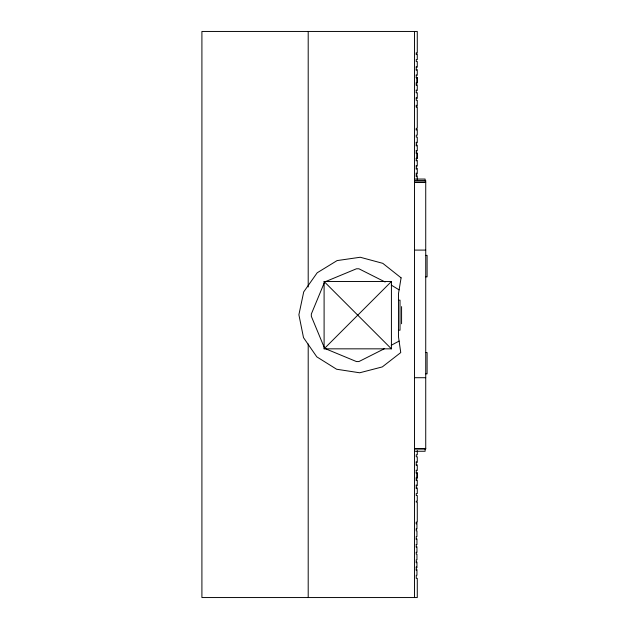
<?xml version="1.0" encoding="UTF-8"?>
<svg xmlns="http://www.w3.org/2000/svg" width="629" height="629" viewBox="0 0 629 629"><rect width="100%" height="100%" fill="white"/><g stroke="black" fill="none" stroke-linecap="round" stroke-linejoin="round"><path stroke-width="0.94" d="M324.132 283.129L311.331 314.028L311.331 316.324L324.132 347.232M324.1 348.836L391.419 281.517L324.1 281.517L324.1 348.836L391.419 348.836L391.419 281.517M399.101 341.083L391.238 345.274M384.248 348.796L358.915 361.565L356.462 361.565L325.759 348.851M325.759 281.509L356.462 268.787L358.915 268.787L385.121 281.996M416.249 53.968L417.279 53.968L417.279 59.566L416.249 59.566L416.249 61.579L417.279 61.579L417.279 67.177L416.249 67.177M416.249 69.63L417.279 69.63L417.279 75.228L416.249 75.228M416.249 77.477L417.279 77.477L417.279 83.075L416.249 83.075M416.249 84.86L417.279 84.86L417.279 90.458L416.249 90.458M416.249 92.754L417.279 92.754L417.279 98.352L416.249 98.328M416.249 105.908L417.279 105.908L417.279 100.318L416.249 100.318L416.249 97.385M416.249 107.009L417.279 107.009L417.279 128.3L416.249 128.3L416.249 130.234M416.249 129.527L417.279 129.527L417.279 135.125L416.249 135.125L416.249 137.138L417.279 137.138L417.279 142.736L416.249 142.736M416.249 145.189L417.279 145.189L417.279 150.787L416.249 150.787M416.249 153.036L417.279 153.036L417.279 158.634L416.249 158.634M416.249 160.419L417.279 160.419L417.279 166.017L416.249 166.017M416.249 168.313L417.279 168.313L417.279 173.911L416.249 173.911M416.249 175.868L417.279 175.868L417.279 179.768M414.495 179.061L425.125 179.061L425.125 181.026M414.495 180.46L425.731 180.46L425.731 448.941L414.495 448.941M414.495 182.143L424.858 182.143M414.495 182.237L425.731 182.237M414.495 250.09L425.731 250.09M425.731 255.366L427.091 255.366L427.091 276.854L425.731 276.854M398.464 300.167L400.02 300.167L400.02 330.194L398.464 330.194M425.731 352.547L427.091 352.547L427.091 373.838L425.731 373.838M414.495 377.714L425.731 377.714M414.495 448.674L425.731 448.674M414.495 451.26L425.125 451.26L425.125 448.312M416.249 462.394L417.279 462.394L417.279 456.796L416.249 456.796L416.249 454.751L417.279 454.783L417.279 450.584M416.249 464.847L417.279 464.847L417.279 470.445L416.249 470.445M416.249 472.694L417.279 472.694L417.279 478.292L416.249 478.292M416.249 480.076L417.279 480.076L417.279 485.674L416.249 485.674M416.249 487.978L417.279 487.978L417.279 493.576L416.249 493.576L416.249 495.534L417.279 495.534L417.279 501.132L416.249 501.132L416.249 502.139L417.279 502.139L417.279 522.243L416.249 522.243M416.249 523.43L416.948 523.43L416.948 528.903L416.249 528.903M416.249 538.967L416.948 538.967L416.948 544.565L416.249 544.565M416.249 546.813L416.948 546.813L416.948 552.411L416.249 552.411M416.249 562.098L416.948 562.098L416.948 567.665L416.249 567.665M416.249 569.654L416.948 569.654L416.948 575.252L416.249 575.252L416.249 578.365L417.279 578.365L417.279 597.55L201.909 597.55L201.909 31.45L417.279 31.45L417.279 52.742L416.249 52.742L416.249 54.684M391.238 285.079L399.101 289.859M324.1 281.517L391.419 348.836M416.956 77.611L416.956 82.572M416.956 153.169L416.956 158.131M416.956 472.827L416.956 477.788M416.249 66.572L416.249 70.464M416.249 74.843L416.249 77.972M416.249 82.548L416.249 85.41M416.249 89.908L416.249 92.825M416.249 105.145L416.249 107.087M416.249 142.13L416.249 146.022M416.249 150.402L416.249 153.531M416.249 158.107L416.249 160.969M416.249 165.466L416.249 169.358M416.249 172.944L416.249 176.82M416.249 461.544L416.249 465.429M416.249 470.06L416.249 473.456M416.249 477.348L416.249 480.627M416.249 484.833L416.249 488.717M416.249 522.078L416.249 524.02M416.249 528.871L416.249 530.915L416.948 530.915L416.948 536.513L416.249 536.513L416.249 539.548M416.249 544.399L416.249 547.309M416.249 552.16L416.249 554.204L416.948 554.204L416.948 559.802L416.249 559.802L416.249 562.837M416.249 566.721L416.249 570.605M414.495 31.45L414.495 597.55M401.577 306.59L401.577 323.77M308.202 31.45L308.202 286.981M308.202 343.984L308.202 597.55M401.09 277.837L398.464 293.743L398.464 336.617L400.752 352.57L382.306 366.911L359.694 372.785L336.609 369.239L316.804 356.855L303.508 337.639L298.893 314.744L303.713 291.887L317.181 272.797L337.097 260.587L360.22 257.253L382.778 263.331L401.09 277.837"/></g></svg>
